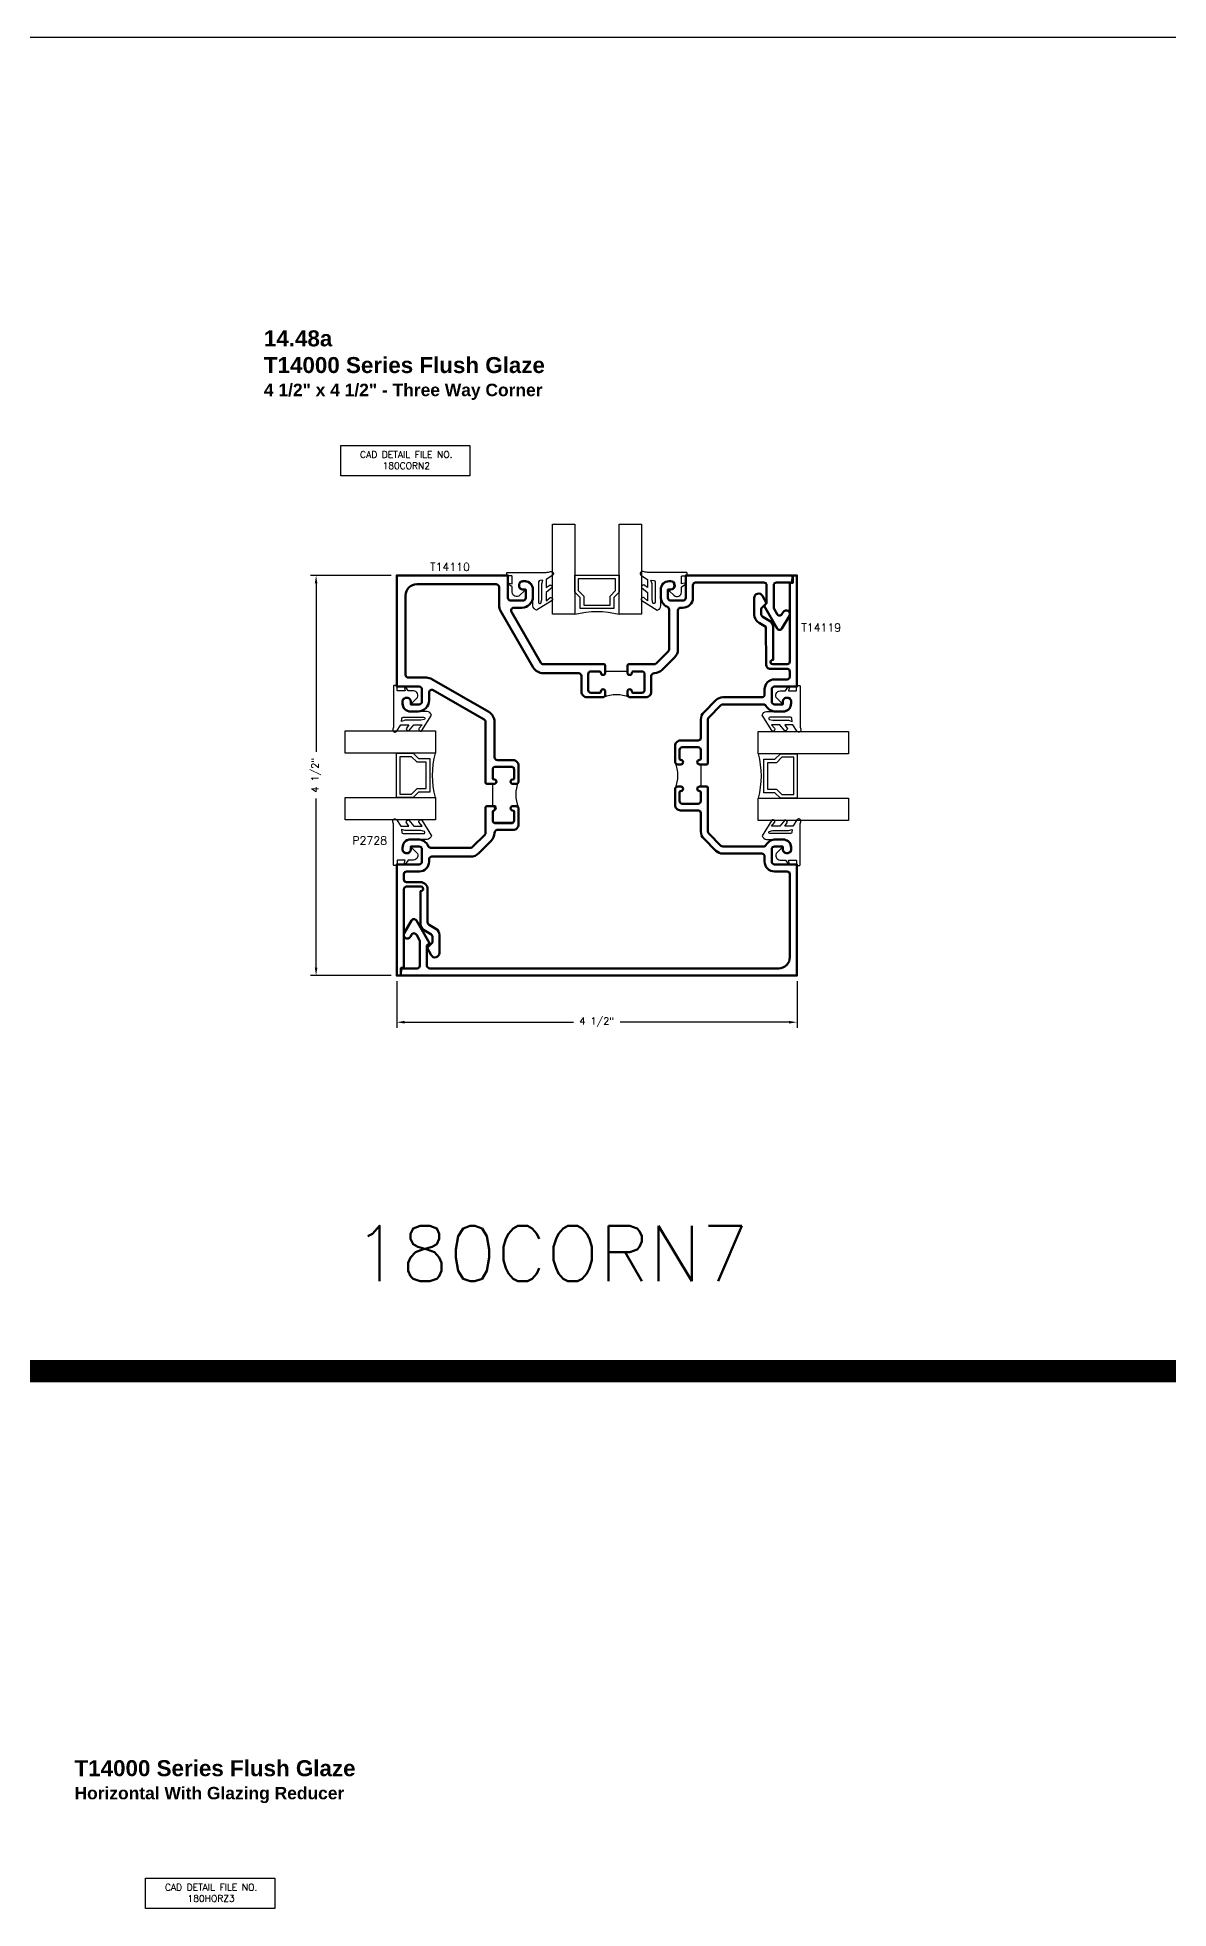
# Model space of a CAD drawing. Extents: x 0 to 139, y -15 to 75.
# Drawn here: x 79.39 to 92.1, y 53.84 to 74.88 of the extents above; entities that cross this region are included whole.
import ezdxf

# ---------------------------------------------------------------- set-up
doc = ezdxf.new("R2010")
doc.units = 0
doc.header["$MEASUREMENT"] = 0
doc.header["$PDMODE"] = 3
doc.layers.get('DEFPOINTS').update_dxf_attribs({"linetype": 'CONTINUOUS'})
for name, color, linetype in [('R-ANNO-DIMS', 3, 'CONTINUOUS'), ('R-ANNO-TEXT', 6, 'CONTINUOUS'), ('R-Det2', 2, 'CONTINUOUS'), ('R-OTLN', 1, 'CONTINUOUS'), ('R-PAT1', 5, 'CONTINUOUS'), ('TITLE', 7, 'CONTINUOUS')]:
    doc.layers.add(name, color=color, linetype=linetype)
doc.styles.get("Standard").update_dxf_attribs({"font": 'simplex'})
doc.dimstyles.new('1X', dxfattribs={"dimtxt": 0.08, "dimasz": 0.09, "dimexe": 0.0625, "dimexo": 0.0625, "dimgap": 0.062, "dimtad": 0, "dimdec": 5, "dimzin": 4, "dimdsep": 46, "dimlunit": 5, "dimtxsty": 'Standard', "dimcen": 0, "dimclrd": 256, "dimclre": 256, "dimclrt": 256, "dimadec": 0, "dimazin": 1, "dimtfac": 1, "dimtdec": 5, "dimtofl": 0, "dimtmove": 0, "dimatfit": 3, "dimfxl": 0, "dimfrac": 2, "dimtolj": 1, "dimtzin": 4, "dimarcsym": 0})

# ---------------------------------------------------------------- blocks, each defined once
blk = doc.blocks.new('*D83')
at = {"layer": 'DEFPOINTS', "color": 0}
for p in [(82.524, 68.829), (83.43, 68.829), (83.43, 64.329)]:
    blk.add_point(p, dxfattribs=at)
at = {"layer": 'R-ANNO-DIMS', "lineweight": -2}
for p, q in [((83.367, 68.829), (82.461, 68.829)), ((82.524, 68.739), (82.524, 66.843)), ((82.524, 64.419), (82.524, 66.319)), ((83.367, 64.329), (82.461, 64.329))]:
    blk.add_line(p, q, dxfattribs=at)
at = {"layer": 'R-ANNO-DIMS'}
for points in [[(82.509, 68.739), (82.539, 68.739), (82.524, 68.829)], [(82.509, 64.419), (82.539, 64.419), (82.524, 64.329)]]:
    blk.add_solid(points, dxfattribs=at)
at = {"layer": 'R-ANNO-DIMS', "insert": (82.524, 66.581), "char_height": 0.08, "attachment_point": 5, "rotation": 90}
blk.add_mtext('\\A1;4 1/2"', dxfattribs=at)
blk = doc.blocks.new('*D84')
at = {"layer": 'DEFPOINTS', "color": 0}
for p in [(83.43, 64.329), (87.929, 64.329), (83.43, 63.804)]:
    blk.add_point(p, dxfattribs=at)
at = {"layer": 'R-ANNO-DIMS', "lineweight": -2}
for p, q in [((83.43, 64.266), (83.43, 63.742)), ((87.929, 64.266), (87.929, 63.742)), ((83.52, 63.804), (85.417, 63.804)), ((87.839, 63.804), (85.941, 63.804))]:
    blk.add_line(p, q, dxfattribs=at)
at = {"layer": 'R-ANNO-DIMS'}
for points in [[(83.52, 63.819), (83.52, 63.789), (83.43, 63.804)], [(87.839, 63.819), (87.839, 63.789), (87.929, 63.804)]]:
    blk.add_solid(points, dxfattribs=at)
at = {"layer": 'R-ANNO-DIMS', "insert": (85.679, 63.804), "char_height": 0.08, "attachment_point": 5}
blk.add_mtext('\\A1;4 1/2"', dxfattribs=at)
blk = doc.blocks.new('P2728 gasket')
at = {"layer": 'R-Det2'}
blk.add_lwpolyline([(86.461, 33.362), (86.567, 33.537, 0.301952), (86.52, 33.577), (86.32, 33.577, -0.414214), (86.24, 33.657), (86.24, 33.695, -0.388879), (86.276, 33.735), (86.292, 33.736, -0.440011), (86.336, 33.696), (86.336, 33.682, 0.668179), (86.353, 33.675), (86.401, 33.724, 0.668179), (86.366, 33.809), (86.307, 33.809), (86.279, 33.849, 0.836323), (86.264, 33.842), (86.273, 33.809), (86.189, 33.809, -0.414214), (86.183, 33.815), (86.183, 33.865, 0.414214), (86.177, 33.871), (86.149, 33.871, 0.414214), (86.143, 33.865), (86.143, 33.427, -0.083245), (86.135, 33.378), (86.135, 33.378)], format="xyb", dxfattribs=at)
at = {"layer": 'R-Det2', "lineweight": 25}
blk.add_lwpolyline([(86.235, 33.499, -0.372312), (86.249, 33.512), (86.48, 33.512, -0.668179), (86.49, 33.486), (86.448, 33.478), (86.274, 33.478), (86.23, 33.465)], format="xyb", close=True, dxfattribs=at)
at = {"layer": 'R-Det2'}
for points in [[(86.174, 33.352), (86.223, 33.426), (86.314, 33.426), (86.283, 33.384)], [(86.313, 33.359), (86.371, 33.426), (86.462, 33.426), (86.431, 33.388)]]:
    blk.add_lwpolyline(points, dxfattribs=at)
at = {"layer": 'R-Det2', "ltscale": 0.1}
for centre, radius, start, end in [((86.157, 33.369), 0.0237, 157.7655, 314.5007), ((86.313, 33.388), 0.0297, 188.4603, 270), ((86.446, 33.375), 0.0199, 139.7022, 319.7022)]:
    blk.add_arc(centre, radius, start, end, dxfattribs=at)

msp = doc.modelspace()

# ---------------------------------------------------------------- linework, layer by layer
at = {"layer": 'R-ANNO-TEXT'}
for points in [[(82.801207, 70.2905302), (84.2526869, 70.2905302), (84.2526869, 69.9484673), (82.801207, 69.9484673)], [(80.6075101, 54.1778729), (82.0589901, 54.1778729), (82.0589901, 53.8358101), (80.6075101, 53.8358101)]]:
    msp.add_lwpolyline(points, close=True, dxfattribs=at)
at = {"layer": 'R-Det2'}
for points in [[(85.4306291, 68.3920898), (85.1806291, 68.3920899), (85.1806291, 69.4061736), (85.4306291, 69.4061736), (85.4306291, 68.8300899), (85.9306291, 68.8300899), (85.9306291, 69.4061736), (86.1806291, 69.4061736), (86.1806291, 68.3920899), (85.9306291, 68.3920899), (85.9306291, 68.8300899), (85.9306291, 68.6420899), (85.8686291, 68.5800899), (85.8686291, 68.4550899), (85.4926291, 68.4550899), (85.4926291, 68.5800899), (85.4306291, 68.6420899), (85.4306291, 68.8300899), (85.4306291, 68.3920899, -0.1233101835), (85.9306291, 68.3920899, 0.8755579354)], [(83.8646057, 66.3302628), (83.8646056, 66.0802628), (82.8505219, 66.0802628), (82.8505219, 66.3302628), (83.4266056, 66.3302628), (83.4266056, 66.8302628), (82.8505219, 66.8302628), (82.8505219, 67.0802628), (83.8646056, 67.0802628), (83.8646056, 66.8302628), (83.4266056, 66.8302628), (83.6146056, 66.8302628), (83.6766056, 66.7682628), (83.8016056, 66.7682628), (83.8016056, 66.3922628), (83.6766056, 66.3922628), (83.6146056, 66.3302628), (83.4266056, 66.3302628), (83.8646056, 66.3302628, -0.1233101835), (83.8646056, 66.8302628, 0.8755579354)], [(87.4936225, 66.8229526), (87.4936226, 67.0729526), (88.5077063, 67.0729526), (88.5077063, 66.8229526), (87.9316226, 66.8229526), (87.9316226, 66.3229526), (88.5077063, 66.3229526), (88.5077063, 66.0729526), (87.4936226, 66.0729526), (87.4936226, 66.3229526), (87.9316226, 66.3229526), (87.7436226, 66.3229526), (87.6816226, 66.3849526), (87.5566226, 66.3849526), (87.5566226, 66.7609526), (87.6816226, 66.7609526), (87.7436226, 66.8229526), (87.9316226, 66.8229526), (87.4936226, 66.8229526, -0.1233101835), (87.4936226, 66.3229526, 0.8755579354)]]:
    msp.add_lwpolyline(points, format="xyb", dxfattribs=at)
for points in [[(85.4706291, 68.7900899), (85.4706291, 68.6586585), (85.5326291, 68.5966585), (85.5326291, 68.4950899), (85.8286291, 68.4950899), (85.8286291, 68.5966585), (85.8906291, 68.6586585), (85.8906291, 68.7900899), (85.4706291, 68.7900899)], [(83.4666056, 66.3702628), (83.5980371, 66.3702628), (83.6600371, 66.4322628), (83.7616056, 66.4322628), (83.7616056, 66.7282628), (83.6600371, 66.7282628), (83.5980371, 66.7902628), (83.4666056, 66.7902628), (83.4666056, 66.3702628)], [(87.8916226, 66.7829526), (87.7601911, 66.7829526), (87.6981911, 66.7209526), (87.5966226, 66.7209526), (87.5966226, 66.4249526), (87.6981911, 66.4249526), (87.7601911, 66.3629526), (87.8916226, 66.3629526), (87.8916226, 66.7829526)]]:
    msp.add_lwpolyline(points, dxfattribs=at)
at = {"layer": 'R-OTLN', "lineweight": 50}
for points in [[(85.7746628, 67.7337997), (85.7746628, 67.8187997), (85.7646628, 67.8287997), (85.0781128, 67.8287997, -0.2640840109), (85.0512128, 67.8442997), (84.7198128, 68.4182997, -0.5779217384), (84.7467128, 68.4647997), (84.8358128, 68.4647997, 0.413600226), (84.9608128, 68.5897997), (84.9608128, 68.6697997, 0.4139789032), (84.8678128, 68.7627997), (84.8508128, 68.7627997, 0.415219065), (84.8048128, 68.7167997), (84.8048128, 68.7157997, 0.415219065), (84.8508128, 68.6697997), (84.8808128, 68.6697997), (84.8808128, 68.5757997, -0.4129032258), (84.8498128, 68.5447997), (84.7108128, 68.5447997, -0.4161327233), (84.6798128, 68.5757997), (84.6798128, 68.8287997), (83.4298128, 68.8287997), (83.4298128, 67.5787997), (83.6828128, 67.5787997, -0.4129032258), (83.7138128, 67.5477997), (83.7138128, 67.4087997, -0.4129032258), (83.6828128, 67.3777997), (83.5888128, 67.3777997), (83.5888128, 67.4077997, 0.4130434783), (83.5428128, 67.4537997), (83.5418128, 67.4537997, 0.415219065), (83.4958128, 67.4077997), (83.4958128, 67.3907997, 0.4139789032), (83.5888128, 67.2977997), (83.6688128, 67.2977997, 0.413600226), (83.7938128, 67.4227997), (83.7938128, 67.5118997, -0.5768466291), (83.8403128, 67.5386997), (84.4143128, 67.2072997, -0.2664416272), (84.4298128, 67.1804997), (84.4298128, 66.4939497), (84.4398128, 66.4839497), (84.5248128, 66.4839497, 0.4142135624), (84.5498128, 66.5089497, 0.4142135624), (84.5248128, 66.5339497, -0.4142135624), (84.5098128, 66.5489497), (84.5098128, 66.6459497, -0.4142135624), (84.5408128, 66.6769497), (84.7188128, 66.6769497, -0.4142135624), (84.7498128, 66.6459497), (84.7498128, 66.5489497, -0.4142135624), (84.7348128, 66.5339497, 0.4142135624), (84.7098128, 66.5089497, 0.4142135624), (84.7348128, 66.4839497), (84.7688128, 66.4839497, 0.4142135624), (84.7998128, 66.5149497), (84.7998128, 66.6899497, 0.4142135624), (84.7378128, 66.7519497), (84.5610628, 66.7519497, -0.4142135624), (84.5298128, 66.7831997), (84.5298121, 67.1808567, 0.2664416272), (84.4644909, 67.2937991), (83.8264271, 67.6621868, 0.1316528118), (83.7644269, 67.6787997), (83.5608128, 67.6787997, -0.4142135624), (83.5298128, 67.7097997), (83.5298128, 68.6037997, -0.4142135624), (83.6548128, 68.7287997), (84.5488128, 68.7287997, -0.4142135624), (84.5798128, 68.6977997), (84.5798128, 68.4940123, 0.1316528118), (84.5964257, 68.4320122), (84.9646103, 67.7942996, 0.2679488614), (85.0780595, 67.7287997), (85.4756628, 67.7287997, -0.4142135624), (85.5066628, 67.6977997), (85.5066628, 67.5207997, 0.4142135624), (85.5686628, 67.4587997), (85.7436628, 67.4587997, 0.4142135624), (85.7746628, 67.4897997), (85.7746628, 67.5237997, 0.4142135624), (85.7496628, 67.5487997, 0.4142135624), (85.7246628, 67.5237997, -0.4142135624), (85.7096628, 67.5087997), (85.6126628, 67.5087997, -0.4142135624), (85.5816628, 67.5397997), (85.5816628, 67.7177997, -0.4142135624), (85.6126628, 67.7487997), (85.7096628, 67.7487997, -0.4142135624), (85.7246628, 67.7337997, 0.4142135624), (85.7496628, 67.7087997, 0.4142135624)], [(86.0235515, 67.7337997), (86.0235515, 67.8187997), (86.0335515, 67.8287997), (86.3228015, 67.8287997, 0.1981830044), (86.3447015, 67.8378997), (86.4816015, 67.9746997, 0.1957976632), (86.4907015, 67.9966997), (86.4907015, 68.4470997, 0.292145793), (86.4722015, 68.4754997, -0.2978329569), (86.3977015, 68.5897997), (86.3977015, 68.6697997, -0.4150537634), (86.4907015, 68.7627997), (86.5077015, 68.7627997, -0.4130434783), (86.5537015, 68.7167997), (86.5537015, 68.7157997, -0.4130434783), (86.5077015, 68.6697997), (86.4777015, 68.6697997), (86.4777015, 68.5757997, 0.4161327233), (86.5087015, 68.5447997), (86.6477015, 68.5447997, 0.4129032258), (86.6787015, 68.5757997), (86.6787015, 68.8287997), (87.8653015, 68.8287997, -0.4420112121), (87.8802015, 68.8124997), (87.8759015, 68.7624997, -0.3798008348), (87.8609015, 68.7487997), (87.6978015, 68.7487997, 0.4129032258), (87.6668015, 68.7177997), (87.6668015, 68.4690997, 0.1316181756), (87.6710015, 68.4535997), (87.7065015, 68.3918997, 0.5772826933), (87.7602015, 68.3918997), (87.7737015, 68.4151997, -0.4146385196), (87.8283015, 68.4297997, -0.4137220491), (87.8429015, 68.3751997), (87.7602015, 68.2318997, -0.5772826933), (87.7065015, 68.2318997), (87.5588015, 68.4877997), (87.5868015, 68.5157997), (87.5868015, 68.7177997, 0.4129032258), (87.5558015, 68.7487997), (86.7897015, 68.7487997, 0.4161327233), (86.7587015, 68.7177997), (86.7587015, 68.5757997, -0.4135138001), (86.6477015, 68.4647997), (86.6217015, 68.4647997, 0.4142135624), (86.5907015, 68.4337997), (86.5907015, 67.9966403, -0.1990073244), (86.5522986, 67.9039755), (86.4153921, 67.7671689, -0.1991135526), (86.3225843, 67.7287997, 0.4145236309), (86.2915515, 67.6977997), (86.2915515, 67.5207997, -0.4142135624), (86.2295515, 67.4587997), (86.0545515, 67.4587997, -0.4142135624), (86.0235515, 67.4897997), (86.0235515, 67.5237997, -0.4142135624), (86.0485515, 67.5487997, -0.4142135624), (86.0735515, 67.5237997, 0.4142135624), (86.0885515, 67.5087997), (86.1855515, 67.5087997, 0.4142135624), (86.2165515, 67.5397997), (86.2165515, 67.7177997, 0.4142135624), (86.1855515, 67.7487997), (86.0885515, 67.7487997, 0.4142135624), (86.0735515, 67.7337997, -0.4142135624), (86.0485515, 67.7087997, -0.4142135624)], [(86.9186549, 66.7037997), (86.9286549, 66.7137997), (86.9286549, 67.2099591, -0.1989123674), (86.9377346, 67.2318794), (87.0745752, 67.36872, -0.1989123674), (87.0964956, 67.3777997), (87.5534198, 67.3777997, -0.2719031292), (87.5804922, 67.3619023, 0.2719031292), (87.6896549, 67.2977997), (87.7696549, 67.2977997, 0.4142135624), (87.8626549, 67.3907997), (87.8626549, 67.4077997, 0.4142135624), (87.8166549, 67.4537997), (87.8156549, 67.4537997, 0.4142135624), (87.7696549, 67.4077997), (87.7696549, 67.3777997), (87.6756549, 67.3777997, -0.4142135624), (87.6446549, 67.4087997), (87.6446549, 67.5477997, -0.4142135624), (87.6756549, 67.5787997), (87.9286549, 67.5787997), (87.9286549, 68.8287997), (87.8816549, 68.8287997), (87.8816549, 68.7437997), (87.8486549, 68.7437997), (87.8486549, 67.8597997, -0.4142135624), (87.8176549, 67.8287997), (87.6556549, 67.8287997, -1.1061101345), (87.6606549, 67.8782946), (87.6606549, 68.2489019, 0.2679491924), (87.6201549, 68.3190499), (87.5433015, 68.3634213, -0.2679491924), (87.5278015, 68.390268), (87.5278015, 68.4567997), (87.5868015, 68.5157997), (87.5416957, 68.598489, 0.7769954107), (87.4478015, 68.5745453), (87.4478015, 68.390268, 0.2679491924), (87.5033015, 68.2941392), (87.5801549, 68.2497679), (87.5806549, 67.8287997, 0.4142135624), (87.6306549, 67.7787997), (87.8176549, 67.7787997, -0.4142135624), (87.8486549, 67.7477997), (87.8486549, 67.6897997, -0.4142135624), (87.8176549, 67.6587997), (87.6756549, 67.6587997, 0.4142135624), (87.5646549, 67.5477997), (87.5646549, 67.4887997, -0.4142135624), (87.5336549, 67.4577997), (87.0964956, 67.4577997, 0.1989123674), (87.0180067, 67.4252886), (86.8811661, 67.2884479, 0.1989123674), (86.8486549, 67.2099591), (86.8486549, 67.0030497, -0.4142135624), (86.8174049, 66.9717997), (86.6206549, 66.9717997, 0.4142135624), (86.5586549, 66.9097997), (86.5586549, 66.7347997, 0.4142135624), (86.5896549, 66.7037997), (86.6236549, 66.7037997, 0.4142135624), (86.6486549, 66.7287997, 0.4142135624), (86.6236549, 66.7537997, -0.4142135624), (86.6086549, 66.7687997), (86.6086549, 66.8657997, -0.4142135624), (86.6396549, 66.8967997), (86.8176549, 66.8967997, -0.4142135624), (86.8486549, 66.8657997), (86.8486549, 66.7687997, -0.4142135624), (86.8336549, 66.7537997, 0.4142135624), (86.8086549, 66.7287997, 0.4142135624), (86.8336549, 66.7037997)], [(86.8336549, 66.4537997), (86.8336549, 66.4537997, 0.4142135624), (86.8086549, 66.4287997, 0.4142135624), (86.8336549, 66.4037997, -0.4142135624), (86.8486549, 66.3887997), (86.8486549, 66.2917997, -0.4142135624), (86.8176549, 66.2607997), (86.6396549, 66.2607997, -0.4142135624), (86.6086549, 66.2917997), (86.6086549, 66.3887997, -0.4142135624), (86.6236549, 66.4037997, 0.4142135624), (86.6486549, 66.4287997, 0.4142135624), (86.6236549, 66.4537997), (86.5896549, 66.4537997, 0.4142135624), (86.5586549, 66.4227997), (86.5586549, 66.2477997, 0.4142135624), (86.6206549, 66.1857997), (86.8174049, 66.1857997, -0.4142135624), (86.8486549, 66.1545497), (86.8486549, 65.9476403, 0.1989123674), (86.8811661, 65.8691515), (87.0180067, 65.7323109, 0.1989123674), (87.0964956, 65.6997997), (87.5336549, 65.6997997, -0.4142135624), (87.5646549, 65.6687997), (87.5646549, 65.6097997, 0.4142135624), (87.6756549, 65.4987997), (87.8176549, 65.4987997, -0.4142135624), (87.8486549, 65.4677997), (87.8486549, 64.5337997, -0.4142135624), (87.7236549, 64.4087997), (83.8015084, 64.4087997, -0.4142135624), (83.7705084, 64.4397997), (83.7705084, 64.6647997), (83.7985084, 64.6927997), (83.6507802, 64.9486724, 0.5773502692), (83.5970866, 64.9486724), (83.5143799, 64.8054203, 0.4142135624), (83.529021, 64.7507793, 0.4142135624), (83.583662, 64.7654203), (83.5970866, 64.7886724, -0.5773502692), (83.6507802, 64.7886724), (83.6863552, 64.7270548, -0.1316524976), (83.6905084, 64.7115548), (83.6905084, 64.4397997, -0.4142135624), (83.6595084, 64.4087997), (83.496399, 64.4087997, 0.3888787319), (83.4814561, 64.395107), (83.4770816, 64.345107, 0.4400105309), (83.4920246, 64.3287997), (87.9286549, 64.3287997), (87.9286549, 65.5787997), (87.6756549, 65.5787997, -0.4142135624), (87.6446549, 65.6097997), (87.6446549, 65.7487997, -0.4142135624), (87.6756549, 65.7797997), (87.7696549, 65.7797997), (87.7696549, 65.7497997, 0.4142135624), (87.8156549, 65.7037997), (87.8166549, 65.7037997, 0.4142135624), (87.8626549, 65.7497997), (87.8626549, 65.7667997, 0.4142135624), (87.7696549, 65.8597997), (87.6896549, 65.8597997, 0.2719031292), (87.5804922, 65.7956971, -0.2719031292), (87.5534198, 65.7797997), (87.0964956, 65.7797997, -0.1989123674), (87.0745752, 65.7888794), (86.9377346, 65.92572, -0.1989123674), (86.9286549, 65.9476403), (86.9286549, 66.4437997), (86.9186549, 66.4537997)], [(84.5248128, 66.2339497, -0.4142135624), (84.5248128, 66.1839497, 0.4142135624), (84.5098128, 66.1689497), (84.5098128, 66.0719497, 0.4142135624), (84.5408128, 66.0409497), (84.7188128, 66.0409497, 0.4142135624), (84.7498128, 66.0719497), (84.7498128, 66.1689497, 0.4142135624), (84.7348128, 66.1839497, -0.4142135624), (84.7098128, 66.2089497, -0.4142135624), (84.7348128, 66.2339497), (84.7688128, 66.2339497, -0.4142135624), (84.7998128, 66.2029497), (84.7998128, 66.0279497, -0.4142135624), (84.7378128, 65.9659497), (84.5608132, 65.9659497, 0.4143510434), (84.5298132, 65.9349352), (84.5298132, 65.9346408, -0.199007324), (84.4914104, 65.841976), (84.3544693, 65.7051349, -0.1988174142), (84.2618721, 65.6667997), (83.8248128, 65.6667997, 0.4142135624), (83.7938128, 65.6357997), (83.7938128, 65.6097997, -0.4135138001), (83.6828128, 65.4987997), (83.5408128, 65.4987997, 0.4161327233), (83.5098128, 65.4677997), (83.5098128, 65.4097997, 0.4142135624), (83.5408128, 65.3787997), (83.6968128, 65.3787997, -0.4142135624), (83.7778128, 65.2977997), (83.7778128, 64.9260181, 0.2679491924), (83.7933128, 64.8991713), (83.8701662, 64.8547999, -0.2679491924), (83.9106662, 64.7846519), (83.9106662, 64.5830541, -0.7769954107), (83.816772, 64.5591105), (83.7716662, 64.6417997), (83.8306662, 64.7007997), (83.8306662, 64.7673314, 0.2679491924), (83.8151662, 64.7941782), (83.7383128, 64.8385495, -0.2679491924), (83.6978128, 64.9086976), (83.6978128, 65.2793048, 1.1061101345), (83.7028128, 65.3287997), (83.5408128, 65.3287997, 0.4142133126), (83.5098128, 65.2977997), (83.5098128, 64.4137997), (83.4768128, 64.4137997), (83.4768128, 64.3287997), (83.4298128, 64.3287997), (83.4298128, 65.5787997), (83.6828128, 65.5787997, 0.4129032258), (83.7138128, 65.6097997), (83.7138128, 65.7487997, 0.4129032258), (83.6828128, 65.7797997), (83.5888128, 65.7797997), (83.5888128, 65.7497997, -0.4130434783), (83.5428128, 65.7037997), (83.5418128, 65.7037997, -0.415219065), (83.4958128, 65.7497997), (83.4958128, 65.7667997, -0.4150537634), (83.5888128, 65.8597997), (83.6688128, 65.8597997, -0.2966047338), (83.7831128, 65.7852997, 0.3003114251), (83.8115128, 65.7667997), (84.2619128, 65.7667997, 0.1981830044), (84.2838128, 65.7758997), (84.4207128, 65.9126997, 0.1957976632), (84.4298128, 65.9346997), (84.4298128, 66.2239497), (84.4398128, 66.2339497)]]:
    msp.add_lwpolyline(points, format="xyb", close=True, dxfattribs=at)
at = {"layer": 'R-PAT1'}
for points in [[(85.5872475, 67.7337997), (85.5872475, 67.5237997, 0.4142135624), (85.6022475, 67.5087997), (85.7102475, 67.5087997, 0.4142135624), (85.7252475, 67.5237997, -0.4142135624), (85.7502475, 67.5487997, -0.4142135624), (85.7752475, 67.5237997), (85.7752475, 67.4897997, -0.3026074371), (85.7561882, 67.4611917, -0.2003205128), (86.0443068, 67.4611917, -0.3026074371), (86.0252475, 67.4897997), (86.0252475, 67.5237997, -0.4142135624), (86.0502475, 67.5487997, -0.4142135624), (86.0752475, 67.5237997, 0.4142135624), (86.0902475, 67.5087997), (86.1982475, 67.5087997, 0.4142135624), (86.2132475, 67.5237997), (86.2132475, 67.7337997, 0.4142135624), (86.1982475, 67.7487997), (86.0902475, 67.7487997, 0.4142135624), (86.0752475, 67.7337997, -0.4142135624), (86.0502475, 67.7087997, -0.4142135624), (86.0252475, 67.7337997), (86.0252475, 67.7487997), (85.7752475, 67.7487997), (85.7752475, 67.7337997, -0.4142135624), (85.7502475, 67.7087997, -0.4142135624), (85.7252475, 67.7337997, 0.4142135624), (85.7102475, 67.7487997), (85.6022475, 67.7487997, 0.4142135624)], [(86.8486549, 66.8657997), (86.8486549, 66.7687997, -0.4142135624), (86.8336549, 66.7537997, 0.4142135624), (86.8086549, 66.7287997, 0.4142135624), (86.8336549, 66.7037997, -0.4142135624), (86.8486549, 66.6887997), (86.8486549, 66.4687997, -0.4142135624), (86.8336549, 66.4537997, 0.4142135624), (86.8086549, 66.4287997, 0.4142135624), (86.8336549, 66.4037997, -0.4142135624), (86.8486549, 66.3887997), (86.8486549, 66.2917997, -0.4142135624), (86.8176549, 66.2607997), (86.6396549, 66.2607997, -0.4142135624), (86.6086549, 66.2917997), (86.6086549, 66.3887997, -0.4142135624), (86.6236549, 66.4037997, 0.4142135624), (86.6486549, 66.4287997, 0.4142135624), (86.6236549, 66.4537997), (86.5896549, 66.4537997, 0.3026074371), (86.5610469, 66.4347404, 0.2003205128), (86.5610469, 66.722859, 0.3026074371), (86.5896549, 66.7037997), (86.6236549, 66.7037997, 0.4142135624), (86.6486549, 66.7287997, 0.4142135624), (86.6236549, 66.7537997, -0.4142135624), (86.6086549, 66.7687997), (86.6086549, 66.8657997, -0.4142135624), (86.6396549, 66.8967997), (86.8176549, 66.8967997, -0.4142135624)], [(84.5248128, 66.6769497), (84.7348128, 66.6769497, -0.4142135624), (84.7498128, 66.6619497), (84.7498128, 66.5539497, -0.4142135624), (84.7348128, 66.5389497, 0.4142135624), (84.7098128, 66.5139497, 0.4142135624), (84.7348128, 66.4889497), (84.7688128, 66.4889497, 0.3026074371), (84.7974208, 66.508009, 0.2003205128), (84.7974208, 66.2198904, 0.3026074371), (84.7688128, 66.2389497), (84.7348128, 66.2389497, 0.4142135624), (84.7098128, 66.2139497, 0.4142135624), (84.7348128, 66.1889497, -0.4142135624), (84.7498128, 66.1739497), (84.7498128, 66.0659497, -0.4142135624), (84.7348128, 66.0509497), (84.5248128, 66.0509497, -0.4142135624), (84.5098128, 66.0659497), (84.5098128, 66.1739497, -0.4142135624), (84.5248128, 66.1889497, 0.4142135624), (84.5498128, 66.2139497, 0.4142135624), (84.5248128, 66.2389497), (84.5098128, 66.2389497), (84.5098128, 66.4889497), (84.5248128, 66.4889497, 0.4142135624), (84.5498128, 66.5139497, 0.4142135624), (84.5248128, 66.5389497, -0.4142135624), (84.5098128, 66.5539497), (84.5098128, 66.6619497, -0.4142135624)]]:
    msp.add_lwpolyline(points, format="xyb", close=True, dxfattribs=at)
at = {"layer": 'TITLE'}
msp.add_line((133.9080005, 74.8789502), (5.25, 74.8789502), dxfattribs=at)
at = {"layer": 'TITLE', "const_width": 0.25}
msp.add_lwpolyline([(0.25, 59.8789502), (138.9080005, 59.8789502)], dxfattribs=at)

# ---------------------------------------------------------------- block references
at = {"layer": 'R-Det2', "xscale": -1}
for p, rotation in [((118.5374783, 155.0061527), 90), ((-2.7475403, 99.4364652), 180)]:
    msp.add_blockref('P2728 gasket', p, dxfattribs=dict(at, rotation=rotation))
at = {"layer": 'R-Det2'}
for p, rotation in [((52.8221472, 155.0061527), 270), ((174.106008, 99.4364652), 180)]:
    msp.add_blockref('P2728 gasket', p, dxfattribs=dict(at, rotation=rotation))
msp.add_blockref('P2728 gasket', (-2.7475403, 33.7211342), dxfattribs=at)
at = {"layer": 'R-Det2', "xscale": -1}
msp.add_blockref('P2728 gasket', (174.106008, 33.7211342), dxfattribs=at)

# ---------------------------------------------------------------- texts
at = {"layer": 'R-ANNO-TEXT'}
for s, insert, char_height, width, attachment_point in [('CAD DETAIL FILE NO.\\P180CORN2', (83.5378892, 70.2249474), 0.075, 1.875, 2), ('T14110', (83.8050848, 68.9697745), 0.09, 1.177928823, 1), ('CAD DETAIL FILE NO.\\P180HORZ3', (81.3441924, 54.1122902), 0.075, 1.875, 2)]:
    msp.add_mtext(s, dxfattribs=dict(at, insert=insert, char_height=char_height, width=width, attachment_point=attachment_point))
at = {"layer": 'R-ANNO-TEXT', "char_height": 0.09}
for s, insert, attachment_point in [('\\A1;T14119', (87.9772572, 68.2425134), 4), ('\\A1;P2728', (83.3216733, 65.8482631), 6)]:
    msp.add_mtext(s, dxfattribs=dict(at, insert=insert, attachment_point=attachment_point))
at = {"layer": 'TITLE'}
msp.add_text('180CORN7', height=0.625, dxfattribs=at).set_placement((82.9437892, 60.8900479))
at = {"layer": 'TITLE', "char_height": 0.18, "width": 7.44, "attachment_point": 1}
for s, insert in [('{\\fArial|b1|i0|c0|p34;14.48a\\PT14000 Series Flush Glaze\\P\\H0.7778x;4 1/2" x 4 1/2" - Three Way Corner}', (81.937471, 71.5844578, 6.2106922)), ('{\\fArial|b1|i0|c0|p34;\\PT14000 Series Flush Glaze\\P\\H0.7778x;Horizontal With Glazing Reducer}', (79.8091503, 55.8046716, 6.2106922))]:
    msp.add_mtext(s, dxfattribs=dict(at, insert=insert))

# ---------------------------------------------------------------- dimensions: what is measured, and where the dimension line sits
at = {"layer": 'R-ANNO-DIMS'}
dim = msp.add_linear_dim(base=(82.523806, 68.8287997), p1=(83.4298128, 64.3287997), p2=(83.4298128, 68.8287997), angle=90, dimstyle='1X', override={"dimpost": '"'}, dxfattribs=at)
dim.commit()
dim.dimension.update_dxf_attribs({"geometry": '*D83', "text_midpoint": (82.523806, 66.5807223), "dimtype": 160})
dim = msp.add_linear_dim(base=(83.4298128, 63.8043901), p1=(87.9286549, 64.3287997), p2=(83.4298128, 64.3287997), dimstyle='1X', override={"dimpost": '"'}, dxfattribs=at)
dim.commit()
dim.dimension.update_dxf_attribs({"geometry": '*D84', "text_midpoint": (85.6792338, 63.8043901)})

doc.saveas('drawing.dxf')
